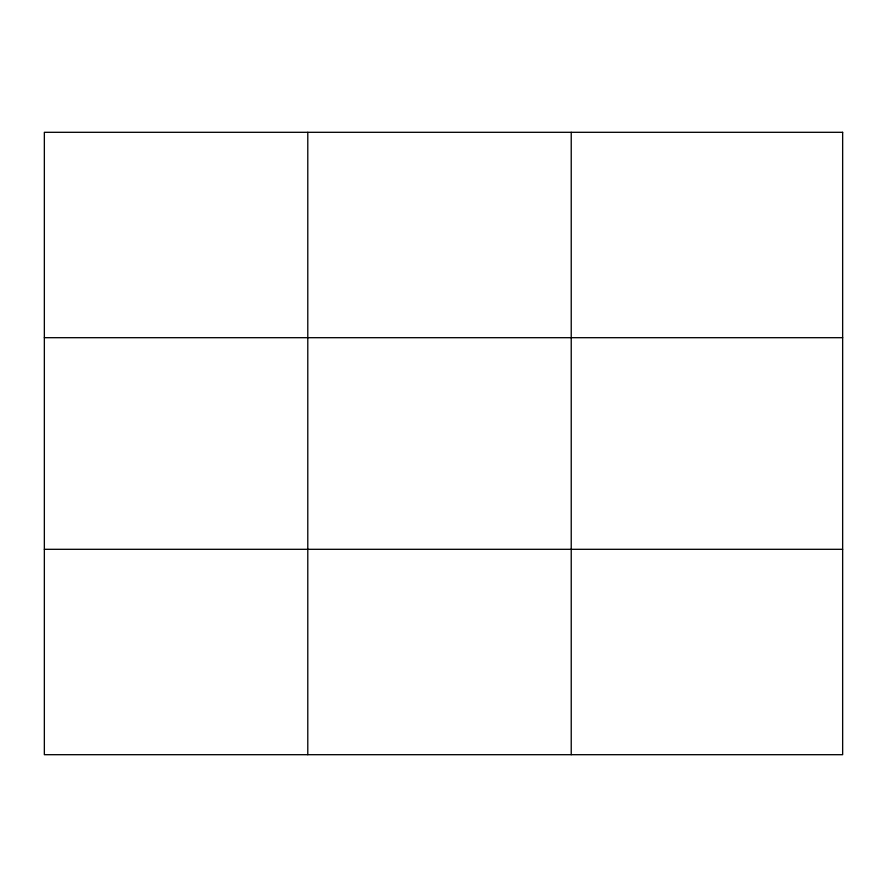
<?xml version="1.0" encoding="UTF-8"?>
<svg xmlns="http://www.w3.org/2000/svg" width="887" height="887" viewBox="0 0 887 887"><rect width="100%" height="100%" fill="white"/><g stroke="black" fill="none" stroke-linecap="round" stroke-linejoin="round"><path stroke-width="1.33" d="M307.789 754.693L307.789 132.307M571.228 754.693L571.228 132.307M44.35 337.692L842.65 337.692M44.35 549.308L842.65 549.308M842.65 132.307L842.65 754.693L44.35 754.693L44.35 132.307L842.65 132.307"/></g></svg>
